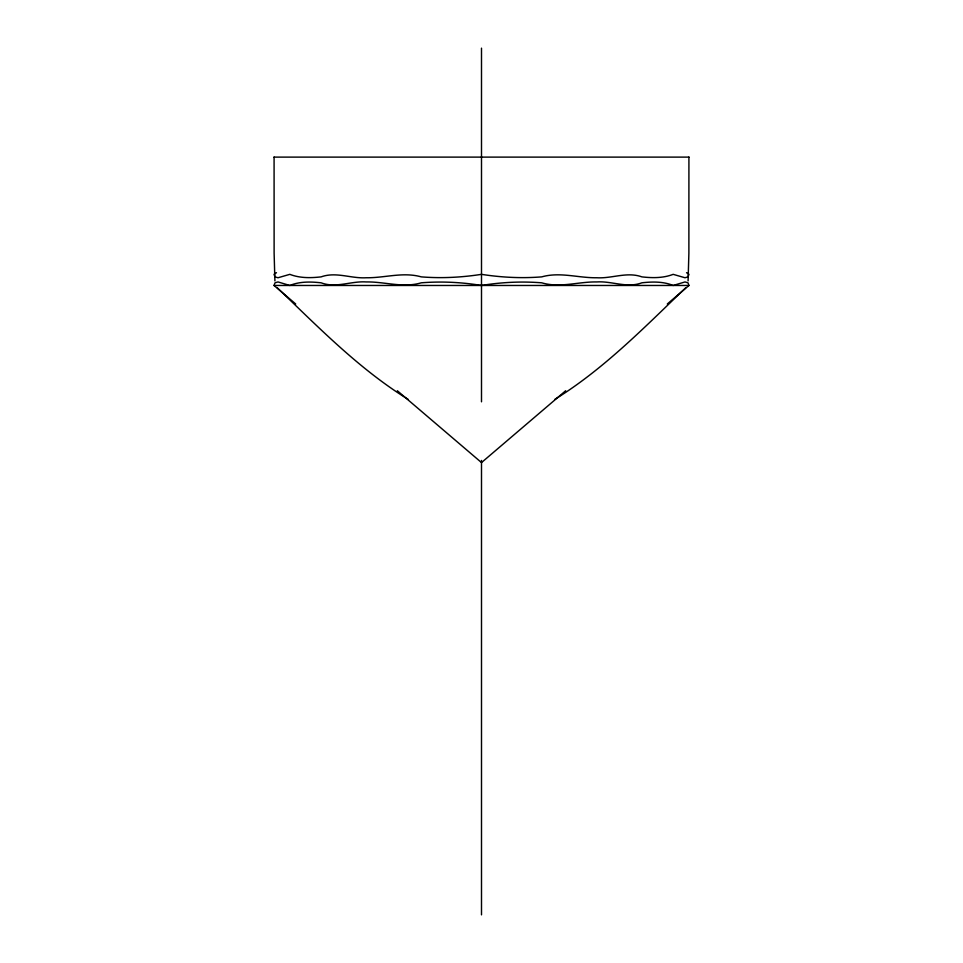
<?xml version="1.0" encoding="UTF-8"?>
<svg xmlns="http://www.w3.org/2000/svg" width="963" height="963" viewBox="0 0 963 963"><rect width="100%" height="100%" fill="white"/><g stroke="black" fill="none" stroke-linecap="round" stroke-linejoin="round"><path stroke-width="1.44" d="M688.918 157.113L688.882 253.209L688.088 280.895M295.713 303.995L274.022 285.469L275.021 282.809L278.006 281.942L289.827 285.469C299.758 281.401 310.64 281.641 321.112 282.809C336.039 288.467 350.941 280.895 366.229 281.942C384.767 281.593 402.943 288.262 421.288 282.809C441.391 281.232 461.602 282.195 481.5 285.469C501.398 282.195 521.609 281.232 541.712 282.809C560.057 288.262 578.233 281.593 596.771 281.942C612.059 280.895 626.961 288.467 641.888 282.809C652.36 281.641 663.242 281.401 673.173 285.469L684.994 281.942L687.979 282.809L688.978 285.469L667.287 303.995M685.668 287.841C644.319 327.444 603.632 369.25 554.652 399.476M565.666 390.737L481.5 462.577L397.334 390.737M276.465 272.685L274.022 274.347L275.021 276.875L278.006 277.753L289.827 274.347C299.806 278.223 310.64 278.066 321.112 276.875C336.039 271.494 350.965 278.692 366.229 277.753C384.755 278.03 402.943 271.698 421.288 276.875C441.391 278.476 461.59 277.44 481.5 274.347C501.41 277.44 521.609 278.476 541.712 276.875C560.057 271.698 578.245 278.03 596.771 277.753C612.035 278.692 626.949 271.494 641.888 276.875C652.36 278.066 663.194 278.211 673.173 274.347L684.994 277.753L687.979 276.875L688.978 274.347L686.535 272.685M274.022 157.113L688.978 157.113M274.022 285.469L688.978 285.469M408.348 399.476C359.368 369.25 318.681 327.444 277.332 287.841M274.912 280.895L274.118 253.209L274.082 157.113M481.5 48.15L481.5 401.812M481.5 460.434L481.5 914.85"/></g></svg>
